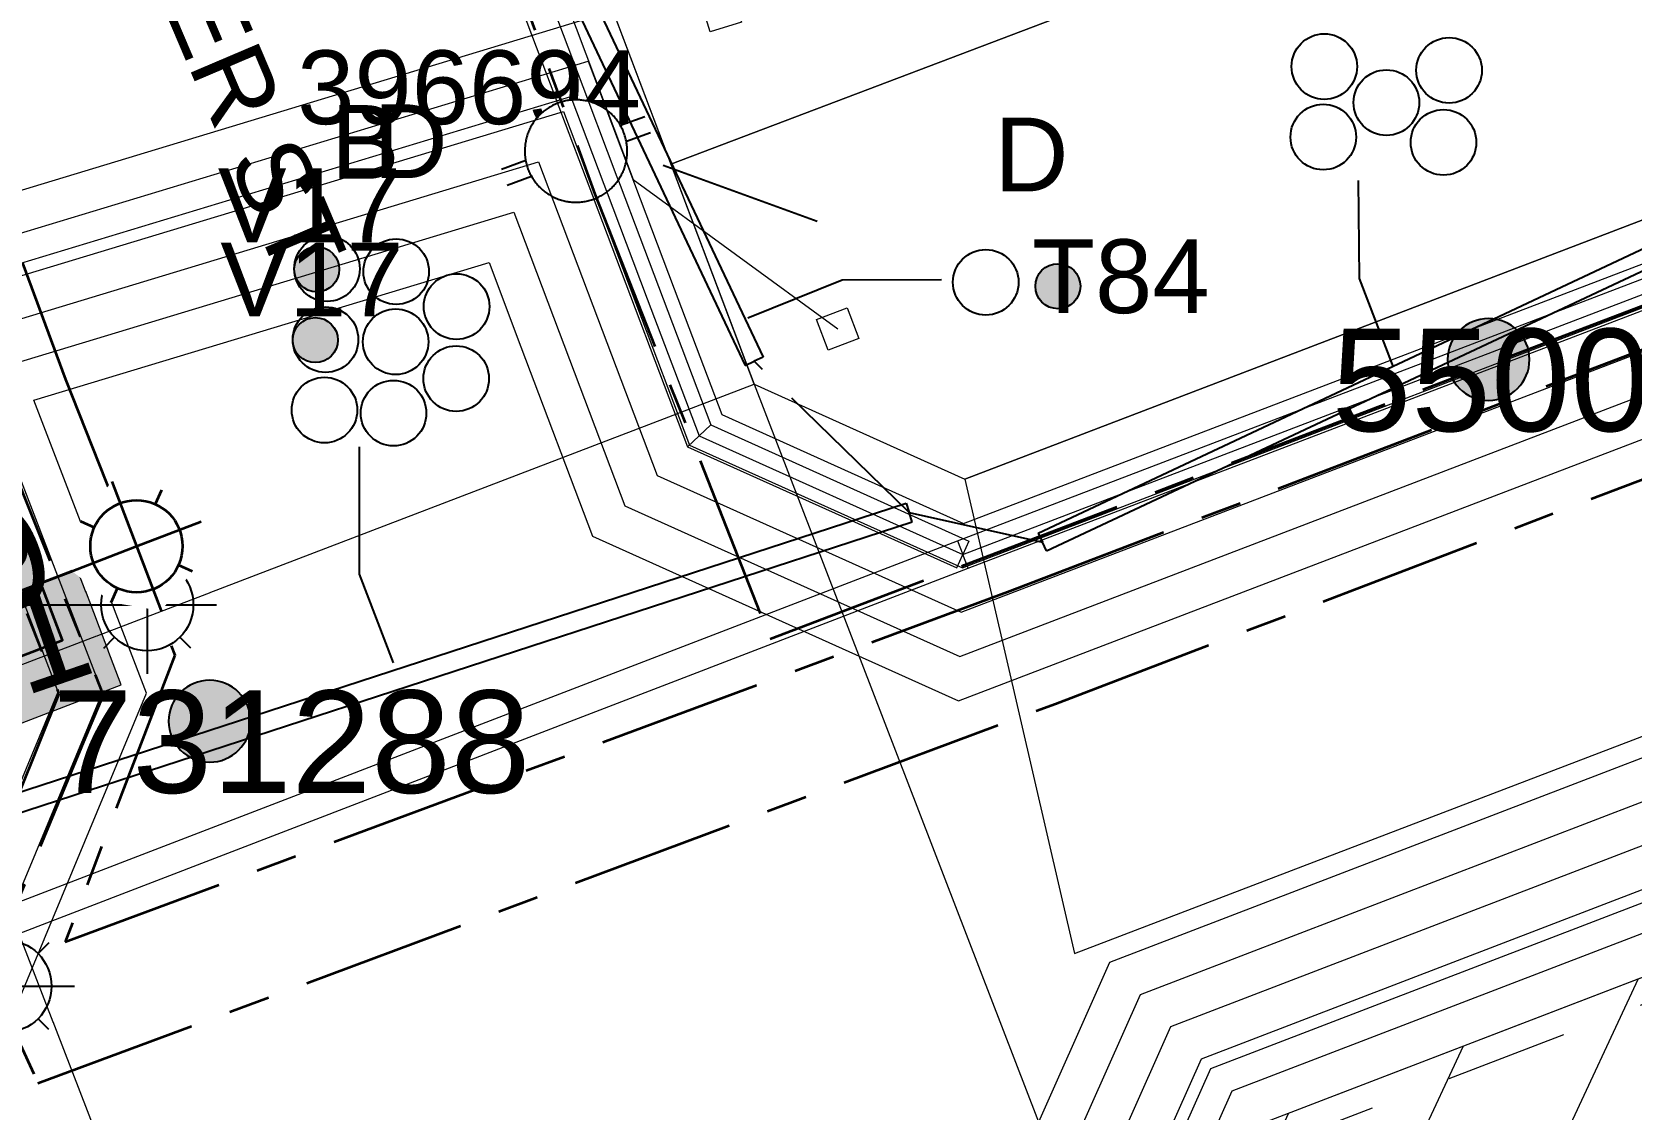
# Model space of a CAD drawing. Header units: metres. Extents: x 0 to 310918, y 0 to 6270107.
# Drawn here: x 310512.4 to 310551.44, y 6269805.04 to 6269831.33 of the extents above; entities that cross this region are included whole.
import ezdxf
from ezdxf.enums import TextEntityAlignment as Align

# ---------------------------------------------------------------- set-up
doc = ezdxf.new("R2010")
doc.units = ezdxf.units.M
for name, pattern in [('Cable Exist UG', [7, 4, -1, 1, -1]), ('Dash', [5, 3, -2]), ('DASHED', [19.05, 12.7, -6.35]), ('PHANTOMX2', [6.6, 3, -0.75, 0.2, -0.75, 0.2, -0.75, 0.2, -0.75])]:
    doc.linetypes.add(name, pattern=pattern)
doc.layers.get('0').update_dxf_attribs({"color": 6})
for name, color, linetype, lineweight in [('_User Miscellaneous1', 30, 'Continuous', 13), ('_User_HV_Exist', 1, 'Continuous', 35), ('_User_LV_Exist', 5, 'Continuous', 35), ('Cadastre Developer_SP_NEW', 92, 'Continuous', 15), ('Cadastre Easements_SP_EXT', 58, 'DASHED', 15), ('Cadastre Land Parcels_SP_EXT', 118, 'Continuous', 15), ('Cadastre Roads_SP_EXT', 218, 'Continuous', 15), ('Cadastre Roads_SP_NEW', 214, 'Continuous', 15), ('Mains_HV_EXT', 13, 'Continuous', 25), ('Mains_LV_EXT', 163, 'Continuous', 25), ('Services_SP_EXT', 42, 'PHANTOMX2', 20)]:
    doc.layers.add(name, color=color, linetype=linetype, lineweight=lineweight)
doc.layers.add('_User Miscellaneous10', color=252, linetype='Continuous', lineweight=13, plot=False, transparency=0.7)
doc.layers.add('_User Miscellaneous12', color=252, linetype='Continuous', lineweight=13, plot=False, transparency=0.75)
for name, color, linetype in [('Duct_SP_EXT', 30, 'Continuous'), ('Equip_LV_EXT', 7, 'Continuous'), ('SupportsOH_SP_TR_HV_LV_SL_EXT', 7, 'Continuous'), ('SupportsUG_SP_LV_SL_EXT', 7, 'Continuous'), ('Trench_SP_EXT', 7, 'Continuous')]:
    doc.layers.add(name, color=color, linetype=linetype)
doc.layers.add('Features_HIDE', color=1, linetype='Continuous', plot=False)
doc.styles.add('COLUMN_LABEL', font='arial.ttf', dxfattribs={"height": 2})
doc.styles.add('iecARIAL', font='arial.ttf', dxfattribs={"height": 2})
doc.styles.add('POLE_LABEL', font='arial.ttf', dxfattribs={"height": 2})
doc.styles.add('SL_LABEL', font='arial.ttf', dxfattribs={"height": 2})
doc.styles.get("Standard").update_dxf_attribs({"font": 'arial.ttf'})

# ---------------------------------------------------------------- blocks, each defined once
blk = doc.blocks.new('COLUMN_EXT')
blk.add_hatch(color=256).paths.add_polyline_path([(1.5, -1.5), (1.5, 1.5), (-1.5, 1.5), (-1.5, -1.5)])
blk.add_lwpolyline([(1.5, 1.5), (-1.5, 1.5), (-1.5, -1.5), (1.5, -1.5)], close=True)
at = {"flags": 1}
blk.add_attdef('Z', (-1.813, 2.351), '', height=0.2, rotation=180, dxfattribs=at)
at = {"flags": 9}
for tag, p in [('NOTES', (-1.813, 2)), ('STREETNAME', (-1.813, 1.6)), ('SUBURB', (-1.813, 1.8)), ('LOCATION', (-1.813, 1.4)), ('LEGEND', (-1.813, 1.2)), ('USAGE', (-1.813, 1)), ('STATE', (-1.813, 0.8)), ('COLUMN_TYPE', (-1.813, 0.4)), ('OWNED_BY', (-1.813, 0.6))]:
    blk.add_attdef(tag, text='', height=0.2, rotation=180, dxfattribs=at).set_placement(p, align=Align.MIDDLE_LEFT)
for tag, style, p in [('STRUCTURE_PLANT_NUMBER', 'POLE_LABEL', (-1.813, -0.031)), ('STREET_CODE', 'COLUMN_LABEL', (-1.813, 0.2))]:
    blk.add_attdef(tag, text='', height=0.2, rotation=180, dxfattribs=dict(at, style=style)).set_placement(p, align=Align.MIDDLE_LEFT)
at = {"style": 'COLUMN_LABEL', "width": 0.9, "flags": 8}
blk.add_attdef('ASSET_NUM', text='', height=2, rotation=270, dxfattribs=at).set_placement((2, -4), align=Align.MIDDLE_LEFT)
blk = doc.blocks.new('DUCT_EXT')
blk.add_circle((0, 0.8), 0.8)
at = {"flags": 1}
blk.add_attdef('Z', (0, 0), '', height=0.2, dxfattribs=at)
at = {"flags": 9}
for tag, p in [('DUCT_CODE', (0, 0)), ('XSECT_TYPE', (0, -0.2)), ('FB_REFERENCE', (0, -0.4)), ('STATE', (0, -0.6)), ('NOTES', (0, -0.8))]:
    blk.add_attdef(tag, text='', height=0.2, dxfattribs=at).set_placement(p, align=Align.MIDDLE_LEFT)
blk = doc.blocks.new('SL_LANTERN_EXT')
at = {"flags": 9}
for tag, p in [('LRATECODE', (-7.4, 0)), ('LOUTREACHVOCAB', (-7.2, 0)), ('LOUTREACH', (-7, 0)), ('LANTNUMBER', (-6.6, 0)), ('LNEW', (-6.4, 0)), ('LMASTVOCAB', (-6.2, 0)), ('LMAST', (-6, 0)), ('LLAMPVOCAB', (-5.8, 0)), ('LLAMP', (-5.6, 0)), ('LEXIST', (-5.4, 0)), ('LCHARGE3PERCENT', (-5.2, 0)), ('LCHARGE3', (-5, 0)), ('LCHARGE2PERCENT', (-4.8, 0)), ('LCHARGE2', (-4.6, 0)), ('LCHARGE1PERCENT', (-4.4, 0)), ('LCHARGE1', (-4.2, 0)), ('LCATEGORY', (-4, 0)), ('LBRACKETVOCAB', (-3.8, 0)), ('LBRACKET', (-3.6, 0)), ('LKINGHEIGHT', (-3.4, 0)), ('CREPLACE', (-3.2, 0)), ('CREMOVE', (-3, 0)), ('CNUMBER', (-2.8, 0)), ('CNEW', (-2.6, 0)), ('CEXIST', (-2.4, 0)), ('USAGE', (-2.2, 0)), ('STATE', (-2, 0)), ('OWNED_BY', (-1.8, 0)), ('ORIENTATION', (-1.6, 0)), ('OPERATING_VOLTAGE', (-1.4, 0)), ('NO_PHASES', (-1.2, 0)), ('LANTERN_TYPE', (-1, 0)), ('LANTERN_PURPOSE', (-0.8, 0)), ('CONTROL_TYPE', (-0.6, 0)), ('CONSTRUCTED_VOLTAGE', (-0.4, 0))]:
    blk.add_attdef(tag, text='', height=0.001, rotation=270, dxfattribs=at).set_placement(p, align=Align.MIDDLE_LEFT)
at = {"style": 'SL_LABEL', "flags": 9}
blk.add_attdef('STREET_CODE', text='', height=0.001, rotation=270, dxfattribs=at).set_placement((0.001, 0), align=Align.MIDDLE_LEFT)
at = {"flags": 1}
blk.add_attdef('Z', (0, 0), '', height=0.001, rotation=270, dxfattribs=at)
at = {"width": 0.9}
blk.add_attdef('LNUMBER', text='', height=1, dxfattribs=at).set_placement((7, -1), align=Align.MIDDLE_LEFT)
at = {"flags": 9}
for tag, p in [('LREMOVE', (0, -7.6)), ('LREPLACE', (0, -7.8)), ('LTYPE', (0, -8)), ('LTYPEVOCAB', (0, -8.2)), ('LEGEND', (0, -8.4)), ('SUBURB', (0, -8.6)), ('STREETNAME', (0, -8.8)), ('LOCATION', (0, -9)), ('NOTES', (0, -9.2)), ('MAINTAINED_BY', (0, -9.863))]:
    blk.add_attdef(tag, text='', height=0.001, dxfattribs=at).set_placement(p, align=Align.MIDDLE_LEFT)
blk.add_attdef('OPERATED_BY', (0, -9.607), '', height=0.001, dxfattribs=at)
at = {"layer": 'Features_HIDE', "width": 0.9}
blk.add_attdef('ASSET_NUM', text='', height=1, dxfattribs=at).set_placement((7, 1), align=Align.MIDDLE_LEFT)
at = {"transparency": 33554651}
blk.add_wipeout([(5.688, 0), (5.061, -1.061), (4, -1.688), (2.939, -1.061), (2.313, 0), (2.939, 1.061), (4, 1.687), (5.061, 1.061)], dxfattribs=at)
for p, q in [((4, 1.687), (4, 0)), ((2.939, 1.061), (3.205, 0.795)), ((5.061, 1.061), (4.795, 0.795)), ((0, 0), (4, 0)), ((4, 0), (5.688, 0)), ((4, 0), (4, -1.688)), ((2.939, -1.061), (3.205, -0.795)), ((5.061, -1.061), (4.795, -0.795))]:
    blk.add_line(p, q)
blk.add_circle((4, 0), 1.125)
blk = doc.blocks.new('CCP_EXT')
at = {"flags": 9}
for tag, p in [('OWNED_BY', (0, -1)), ('USAGE', (0, -1.2)), ('LEGEND', (0, -1.4)), ('LIFE_SUPPORT', (0, -1.6)), ('STATE', (0, -1.8)), ('NOTES', (0, -2))]:
    blk.add_attdef(tag, text='', height=0.2, dxfattribs=at).set_placement(p, align=Align.MIDDLE_LEFT)
at = {"transparency": 33554651}
blk.add_wipeout([(0, 0.566), (0.566, 0), (0, -0.566), (-0.566, 0)], dxfattribs=at)
blk.add_lwpolyline([(-0.566, 0), (0, 0.566), (0.566, 0), (0, -0.566), (-0.566, 0)])
at = {"flags": 1}
blk.add_attdef('Z', (0, 0), '', height=0.2, dxfattribs=at)
at = {"flags": 9}
for tag, p in [('CCP_TYPE', (0, 0)), ('CONSTRUCTED_VOLTAGE', (0, -0.2)), ('NO_PHASES', (0, -0.4)), ('OPERATING_VOLTAGE', (0, -0.6)), ('ORIENTATION', (0, -0.8))]:
    blk.add_attdef(tag, text='', height=0.2, dxfattribs=at).set_placement(p, align=Align.MIDDLE_LEFT)
blk = doc.blocks.new('POLE_EXT')
blk.add_hatch(color=256).paths.add_polyline_path([(-1, 0, 1), (1, 0, 1)])
blk.add_lwpolyline([(-1, 0, 1), (1, 0, 1)], format="xyb", close=True)
at = {"flags": 8}
blk.add_attdef('pNumber', text='', height=2, dxfattribs=at).set_placement((2.5, 2.5), align=Align.MIDDLE_CENTER)
at = {"style": 'POLE_LABEL', "flags": 9}
for tag, p in [('STRUCTURE_PLANT_NUMBER', (1.355, 0.028)), ('STREET_CODE', (1.355, -0.2))]:
    blk.add_attdef(tag, text='', height=0.2, dxfattribs=at).set_placement(p, align=Align.MIDDLE_LEFT)
at = {"flags": 9}
for tag, p in [('OWNED_BY', (1.355, -0.4)), ('SPECIAL_USE', (1.355, -0.8)), ('PARENT', (1.355, -0.6)), ('STATE', (1.355, -1)), ('USAGE', (1.355, -1.2)), ('cLV', (1.355, -1.4)), ('hDepth', (1.355, -1.6)), ('cHV', (1.355, -2)), ('hDia', (1.355, -1.8)), ('LBRACKET', (1.355, -2.2)), ('LExisting', (1.355, -2.4)), ('LANTNUMBER', (1.355, -2.6)), ('LOther', (1.355, -2.8)), ('LRemove', (1.355, -3)), ('LEGEND', (1.355, -3.2)), ('cLinedev', (1.355, -3.4)), ('LOCATION', (1.355, -3.6)), ('pExisting', (1.355, -3.8)), ('PFNUMBER', (1.355, -4)), ('pFooting', (1.355, -4.4)), ('NEWPFNUMBER', (1.355, -4.2)), ('pNew', (1.355, -4.6)), ('pRelocate', (1.355, -5)), ('pRemove', (1.355, -5.2)), ('pReplace', (1.355, -5.4)), ('pStay', (1.355, -5.6)), ('pType', (1.355, -5.8)), ('cspan', (1.355, -6)), ('STREETNAME', (1.355, -6.2)), ('SUBURB', (1.355, -6.4)), ('NOTES', (1.355, -6.6)), ('OPERATED_BY', (1.355, -7.014)), ('MAINTAINED_BY', (1.355, -6.814))]:
    blk.add_attdef(tag, text='', height=0.2, dxfattribs=at).set_placement(p, align=Align.MIDDLE_LEFT)
at = {"flags": 1}
blk.add_attdef('Z', (1.355, -7.328), '', height=0.2, dxfattribs=at)
at = {"layer": 'Features_HIDE', "style": 'POLE_LABEL', "flags": 8}
blk.add_attdef('ASSET_NUM', text='', height=2, dxfattribs=at).set_placement((5, 5), align=Align.MIDDLE_CENTER)
blk = doc.blocks.new('LV_UG_LINKS_OPEN_EXT')
at = {"layer": 'Equip_LV_EXT'}
for tag, height, flags, p in [('ACTUAL_STATUS', 0.167, 9, (3.167, -1.667)), ('CONSTRUCTED_VOLTAGE', 0.167, 9, (3.167, -1.833)), ('NO_PHASES', 0.167, 9, (3.167, -2)), ('OPERATING_VOLTAGE', 0.2, 9, (3, -2.6)), ('ORIENTATION', 0.2, 9, (3, -2.8)), ('STATE', 0.2, 9, (3, -3)), ('SWITCH_TYPE', 0.2, 9, (3, -3.2)), ('USAGE', 0.2, 9, (3, -3.4)), ('NOTES', 0.2, 9, (3, -3.6)), ('OWNED_BY', 0.2, 9, (3, -3.8)), ('OPERATED_BY', 0.2, 9, (3, -4)), ('MAINTAINED_BY', 0.2, 9, (3, -4.2)), ('TYPE', 0.2, 9, (3, -4.6)), ('NUMBER_OF_PHASES', 0.2, 9, (3, -4.4)), ('Z', 0.2, 1, (3, -4.8))]:
    blk.add_attdef(tag, text='', height=height, dxfattribs=dict(at, flags=flags)).set_placement(p, align=Align.MIDDLE_LEFT)
at = {"transparency": 33554651}
blk.add_wipeout([(4, 1.25), (3.969, 1.25), (3.939, 1.248), (3.908, 1.247), (3.877, 1.244), (3.847, 1.241), (3.817, 1.236), (3.786, 1.232), (3.756, 1.226), (3.726, 1.22), (3.696, 1.213), (3.667, 1.205), (3.637, 1.196), (3.608, 1.187), (3.579, 1.177), (3.55, 1.166), (3.522, 1.155), (3.493, 1.143), (3.466, 1.13), (3.438, 1.117), (3.411, 1.102), (3.384, 1.088), (3.357, 1.072), (3.331, 1.056), (3.306, 1.039), (3.28, 1.022), (3.255, 1.004), (3.231, 0.985), (3.207, 0.966), (3.184, 0.947), (3.161, 0.926), (3.138, 0.905), (3.116, 0.884), (3.095, 0.862), (3.074, 0.839), (3.053, 0.816), (3.034, 0.793), (3.015, 0.769), (2.996, 0.745), (2.978, 0.72), (2.961, 0.694), (2.944, 0.669), (2.928, 0.643), (2.912, 0.616), (2.898, 0.589), (2.883, 0.562), (2.87, 0.534), (2.857, 0.507), (2.845, 0.478), (2.834, 0.45), (2.823, 0.421), (2.813, 0.392), (2.804, 0.363), (2.795, 0.333), (2.787, 0.304), (2.78, 0.274), (2.774, 0.244), (2.768, 0.214), (2.764, 0.183), (2.759, 0.153), (2.756, 0.123), (2.753, 0.092), (2.752, 0.061), (2.75, 0.031), (2.75, 0), (2.75, -0.031), (2.752, -0.061), (2.753, -0.092), (2.756, -0.123), (2.759, -0.153), (2.764, -0.183), (2.768, -0.214), (2.774, -0.244), (2.78, -0.274), (2.787, -0.304), (2.795, -0.333), (2.804, -0.363), (2.813, -0.392), (2.823, -0.421), (2.834, -0.45), (2.845, -0.478), (2.857, -0.507), (2.87, -0.534), (2.883, -0.562), (2.898, -0.589), (2.912, -0.616), (2.928, -0.643), (2.944, -0.669), (2.961, -0.694), (2.978, -0.72), (2.996, -0.745), (3.015, -0.769), (3.034, -0.793), (3.053, -0.816), (3.074, -0.839), (3.095, -0.862), (3.116, -0.884), (3.138, -0.905), (3.161, -0.926), (3.184, -0.947), (3.207, -0.966), (3.231, -0.985), (3.255, -1.004), (3.28, -1.022), (3.306, -1.039), (3.331, -1.056), (3.357, -1.072), (3.384, -1.088), (3.411, -1.102), (3.438, -1.117), (3.466, -1.13), (3.493, -1.143), (3.522, -1.155), (3.55, -1.166), (3.579, -1.177), (3.608, -1.187), (3.637, -1.196), (3.667, -1.205), (3.696, -1.213), (3.726, -1.22), (3.756, -1.226), (3.786, -1.232), (3.817, -1.236), (3.847, -1.241), (3.877, -1.244), (3.908, -1.247), (3.939, -1.248), (3.969, -1.25), (4, -1.25), (4.031, -1.25), (4.061, -1.248), (4.092, -1.247), (4.123, -1.244), (4.153, -1.241), (4.183, -1.236), (4.214, -1.232), (4.244, -1.226), (4.274, -1.22), (4.304, -1.213), (4.333, -1.205), (4.363, -1.196), (4.392, -1.187), (4.421, -1.177), (4.45, -1.166), (4.478, -1.155), (4.507, -1.143), (4.534, -1.13), (4.562, -1.117), (4.589, -1.102), (4.616, -1.088), (4.643, -1.072), (4.669, -1.056), (4.694, -1.039), (4.72, -1.022), (4.745, -1.004), (4.769, -0.985), (4.793, -0.966), (4.816, -0.947), (4.839, -0.926), (4.862, -0.905), (4.884, -0.884), (4.905, -0.862), (4.926, -0.839), (4.947, -0.816), (4.966, -0.793), (4.985, -0.769), (5.004, -0.745), (5.022, -0.72), (5.039, -0.694), (5.056, -0.669), (5.072, -0.643), (5.088, -0.616), (5.102, -0.589), (5.117, -0.562), (5.13, -0.534), (5.143, -0.507), (5.155, -0.478), (5.166, -0.45), (5.177, -0.421), (5.187, -0.392), (5.196, -0.363), (5.205, -0.333), (5.213, -0.304), (5.22, -0.274), (5.226, -0.244), (5.232, -0.214), (5.236, -0.183), (5.241, -0.153), (5.244, -0.123), (5.247, -0.092), (5.248, -0.061), (5.25, -0.031), (5.25, 0), (5.25, 0.031), (5.248, 0.061), (5.247, 0.092), (5.244, 0.123), (5.241, 0.153), (5.236, 0.183), (5.232, 0.214), (5.226, 0.244), (5.22, 0.274), (5.213, 0.304), (5.205, 0.333), (5.196, 0.363), (5.187, 0.392), (5.177, 0.421), (5.166, 0.45), (5.155, 0.478), (5.143, 0.507), (5.13, 0.534), (5.117, 0.562), (5.102, 0.589), (5.088, 0.616), (5.072, 0.643), (5.056, 0.669), (5.039, 0.694), (5.022, 0.72), (5.004, 0.745), (4.985, 0.769), (4.966, 0.793), (4.947, 0.816), (4.926, 0.839), (4.905, 0.862), (4.884, 0.884), (4.862, 0.905), (4.839, 0.926), (4.816, 0.947), (4.793, 0.966), (4.769, 0.985), (4.745, 1.004), (4.72, 1.022), (4.694, 1.039), (4.669, 1.056), (4.643, 1.072), (4.616, 1.088), (4.589, 1.102), (4.562, 1.117), (4.534, 1.13), (4.507, 1.143), (4.478, 1.155), (4.45, 1.166), (4.421, 1.177), (4.392, 1.187), (4.363, 1.196), (4.333, 1.205), (4.304, 1.213), (4.274, 1.22), (4.244, 1.226), (4.214, 1.232), (4.183, 1.236), (4.153, 1.241), (4.123, 1.244), (4.092, 1.247), (4.061, 1.248), (4.031, 1.25)], dxfattribs=at).dxf.layer = 'Equip_LV_EXT'
at = {"layer": 'Equip_LV_EXT'}
for p, q in [((3.792, 1.863), (3.792, 1.232)), ((4.208, 1.863), (4.208, 1.232)), ((3.792, -1.232), (3.792, -1.863)), ((4.208, -1.232), (4.208, -1.863))]:
    blk.add_line(p, q, dxfattribs=at)
at = {"layer": 'Equip_LV_EXT', "flags": 128}
blk.add_lwpolyline([(4, 1.25), (3.969, 1.25), (3.939, 1.248), (3.908, 1.247), (3.877, 1.244), (3.847, 1.241), (3.817, 1.236), (3.786, 1.232), (3.756, 1.226), (3.726, 1.22), (3.696, 1.213), (3.667, 1.205), (3.637, 1.196), (3.608, 1.187), (3.579, 1.177), (3.55, 1.166), (3.522, 1.155), (3.493, 1.143), (3.466, 1.13), (3.438, 1.117), (3.411, 1.102), (3.384, 1.088), (3.357, 1.072), (3.331, 1.056), (3.306, 1.039), (3.28, 1.022), (3.255, 1.004), (3.231, 0.985), (3.207, 0.966), (3.184, 0.947), (3.161, 0.926), (3.138, 0.905), (3.116, 0.884), (3.095, 0.862), (3.074, 0.839), (3.053, 0.816), (3.034, 0.793), (3.015, 0.769), (2.996, 0.745), (2.978, 0.72), (2.961, 0.694), (2.944, 0.669), (2.928, 0.643), (2.912, 0.616), (2.898, 0.589), (2.883, 0.562), (2.87, 0.534), (2.857, 0.507), (2.845, 0.478), (2.834, 0.45), (2.823, 0.421), (2.813, 0.392), (2.804, 0.363), (2.795, 0.333), (2.787, 0.304), (2.78, 0.274), (2.774, 0.244), (2.768, 0.214), (2.764, 0.183), (2.759, 0.153), (2.756, 0.123), (2.753, 0.092), (2.752, 0.061), (2.75, 0.031), (2.75, 0), (2.75, -0.031), (2.752, -0.061), (2.753, -0.092), (2.756, -0.123), (2.759, -0.153), (2.764, -0.183), (2.768, -0.214), (2.774, -0.244), (2.78, -0.274), (2.787, -0.304), (2.795, -0.333), (2.804, -0.363), (2.813, -0.392), (2.823, -0.421), (2.834, -0.45), (2.845, -0.478), (2.857, -0.507), (2.87, -0.534), (2.883, -0.562), (2.898, -0.589), (2.912, -0.616), (2.928, -0.643), (2.944, -0.669), (2.961, -0.694), (2.978, -0.72), (2.996, -0.745), (3.015, -0.769), (3.034, -0.793), (3.053, -0.816), (3.074, -0.839), (3.095, -0.862), (3.116, -0.884), (3.138, -0.905), (3.161, -0.926), (3.184, -0.947), (3.207, -0.966), (3.231, -0.985), (3.255, -1.004), (3.28, -1.022), (3.306, -1.039), (3.331, -1.056), (3.357, -1.072), (3.384, -1.088), (3.411, -1.102), (3.438, -1.117), (3.466, -1.13), (3.493, -1.143), (3.522, -1.155), (3.55, -1.166), (3.579, -1.177), (3.608, -1.187), (3.637, -1.196), (3.667, -1.205), (3.696, -1.213), (3.726, -1.22), (3.756, -1.226), (3.786, -1.232), (3.817, -1.236), (3.847, -1.241), (3.877, -1.244), (3.908, -1.247), (3.939, -1.248), (3.969, -1.25), (4, -1.25), (4.031, -1.25), (4.061, -1.248), (4.092, -1.247), (4.123, -1.244), (4.153, -1.241), (4.183, -1.236), (4.214, -1.232), (4.244, -1.226), (4.274, -1.22), (4.304, -1.213), (4.333, -1.205), (4.363, -1.196), (4.392, -1.187), (4.421, -1.177), (4.45, -1.166), (4.478, -1.155), (4.507, -1.143), (4.534, -1.13), (4.562, -1.117), (4.589, -1.102), (4.616, -1.088), (4.643, -1.072), (4.669, -1.056), (4.694, -1.039), (4.72, -1.022), (4.745, -1.004), (4.769, -0.985), (4.793, -0.966), (4.816, -0.947), (4.839, -0.926), (4.862, -0.905), (4.884, -0.884), (4.905, -0.862), (4.926, -0.839), (4.947, -0.816), (4.966, -0.793), (4.985, -0.769), (5.004, -0.745), (5.022, -0.72), (5.039, -0.694), (5.056, -0.669), (5.072, -0.643), (5.088, -0.616), (5.102, -0.589), (5.117, -0.562), (5.13, -0.534), (5.143, -0.507), (5.155, -0.478), (5.166, -0.45), (5.177, -0.421), (5.187, -0.392), (5.196, -0.363), (5.205, -0.333), (5.213, -0.304), (5.22, -0.274), (5.226, -0.244), (5.232, -0.214), (5.236, -0.183), (5.241, -0.153), (5.244, -0.123), (5.247, -0.092), (5.248, -0.061), (5.25, -0.031), (5.25, 0), (5.25, 0.031), (5.248, 0.061), (5.247, 0.092), (5.244, 0.123), (5.241, 0.153), (5.236, 0.183), (5.232, 0.214), (5.226, 0.244), (5.22, 0.274), (5.213, 0.304), (5.205, 0.333), (5.196, 0.363), (5.187, 0.392), (5.177, 0.421), (5.166, 0.45), (5.155, 0.478), (5.143, 0.507), (5.13, 0.534), (5.117, 0.562), (5.102, 0.589), (5.088, 0.616), (5.072, 0.643), (5.056, 0.669), (5.039, 0.694), (5.022, 0.72), (5.004, 0.745), (4.985, 0.769), (4.966, 0.793), (4.947, 0.816), (4.926, 0.839), (4.905, 0.862), (4.884, 0.884), (4.862, 0.905), (4.839, 0.926), (4.816, 0.947), (4.793, 0.966), (4.769, 0.985), (4.745, 1.004), (4.72, 1.022), (4.694, 1.039), (4.669, 1.056), (4.643, 1.072), (4.616, 1.088), (4.589, 1.102), (4.562, 1.117), (4.534, 1.13), (4.507, 1.143), (4.478, 1.155), (4.45, 1.166), (4.421, 1.177), (4.392, 1.187), (4.363, 1.196), (4.333, 1.205), (4.304, 1.213), (4.274, 1.22), (4.244, 1.226), (4.214, 1.232), (4.183, 1.236), (4.153, 1.241), (4.123, 1.244), (4.092, 1.247), (4.061, 1.248), (4.031, 1.25)], close=True, dxfattribs=at)
blk = doc.blocks.new('CABLE_LARGE_EXT')
h = blk.add_hatch(color=256)
edge = h.paths.add_edge_path()
edge.add_arc((0, 0.55), 0.55, 0, 360)
blk.add_circle((0, 0.55), 0.55)
at = {"flags": 1}
blk.add_attdef('Z', (0, 0), '', height=0.2, dxfattribs=at)
at = {"flags": 9}
for tag, p in [('COND_CODE', (0, 0)), ('STATE', (0, -0.4)), ('FB_REFERENCE', (0, -0.2)), ('XSECT_SIZE', (0, -0.6)), ('NOTES', (0, -0.8))]:
    blk.add_attdef(tag, text='', height=0.2, dxfattribs=at).set_placement(p, align=Align.MIDDLE_LEFT)
blk = doc.blocks.new('*U398')
at = {"width": 0.9}
blk.add_attdef('LNUMBER', text='', height=1, rotation=20.8953, dxfattribs=at).set_placement((6.896, 1.562), align=Align.MIDDLE_LEFT)
at = {"flags": 9}
for tag, p in [('LRATECODE', (-7.4, 0)), ('LOUTREACHVOCAB', (-7.2, 0)), ('LOUTREACH', (-7, 0)), ('LANTNUMBER', (-6.6, 0)), ('LNEW', (-6.4, 0)), ('LMASTVOCAB', (-6.2, 0)), ('LMAST', (-6, 0)), ('LLAMPVOCAB', (-5.8, 0)), ('LLAMP', (-5.6, 0)), ('LEXIST', (-5.4, 0)), ('LCHARGE3PERCENT', (-5.2, 0)), ('LCHARGE3', (-5, 0)), ('LCHARGE2PERCENT', (-4.8, 0)), ('LCHARGE2', (-4.6, 0)), ('LCHARGE1PERCENT', (-4.4, 0)), ('LCHARGE1', (-4.2, 0)), ('LCATEGORY', (-4, 0)), ('LBRACKETVOCAB', (-3.8, 0)), ('LBRACKET', (-3.6, 0)), ('LKINGHEIGHT', (-3.4, 0)), ('CREPLACE', (-3.2, 0)), ('CREMOVE', (-3, 0)), ('CNUMBER', (-2.8, 0)), ('CNEW', (-2.6, 0)), ('CEXIST', (-2.4, 0)), ('USAGE', (-2.2, 0)), ('STATE', (-2, 0)), ('OWNED_BY', (-1.8, 0)), ('ORIENTATION', (-1.6, 0)), ('OPERATING_VOLTAGE', (-1.4, 0)), ('NO_PHASES', (-1.2, 0)), ('LANTERN_TYPE', (-1, 0)), ('LANTERN_PURPOSE', (-0.8, 0)), ('CONTROL_TYPE', (-0.6, 0)), ('CONSTRUCTED_VOLTAGE', (-0.4, 0))]:
    blk.add_attdef(tag, text='', height=0.001, rotation=270, dxfattribs=at).set_placement(p, align=Align.MIDDLE_LEFT)
at = {"style": 'SL_LABEL', "flags": 9}
blk.add_attdef('STREET_CODE', text='', height=0.001, rotation=270, dxfattribs=at).set_placement((0.001, 0), align=Align.MIDDLE_LEFT)
at = {"flags": 1}
blk.add_attdef('Z', (0, 0), '', height=0.001, rotation=270, dxfattribs=at)
at = {"flags": 9}
for tag, p in [('LREMOVE', (0, -7.6)), ('LREPLACE', (0, -7.8)), ('LTYPE', (0, -8)), ('LTYPEVOCAB', (0, -8.2)), ('LEGEND', (0, -8.4)), ('SUBURB', (0, -8.6)), ('STREETNAME', (0, -8.8)), ('LOCATION', (0, -9)), ('NOTES', (0, -9.2)), ('MAINTAINED_BY', (0, -9.863))]:
    blk.add_attdef(tag, text='', height=0.001, dxfattribs=at).set_placement(p, align=Align.MIDDLE_LEFT)
blk.add_attdef('OPERATED_BY', (0, -9.607), '', height=0.001, dxfattribs=at)
at = {"layer": 'Features_HIDE', "width": 0.9}
blk.add_attdef('ASSET_NUM', text='', height=1, rotation=20.8953, dxfattribs=at).set_placement((6.183, 3.431), align=Align.MIDDLE_LEFT)
at = {"transparency": 33554651}
blk.add_wipeout([(5.313, 2.029), (5.106, 0.814), (4.339, -0.15), (3.124, 0.057), (2.16, 0.825), (2.368, 2.039), (3.135, 3.003), (4.35, 2.796)], dxfattribs=at)
for p, q in [((3.135, 3.003), (3.737, 1.427)), ((4.35, 2.796), (4.196, 2.454)), ((2.368, 2.039), (2.71, 1.886)), ((3.737, 1.427), (5.313, 2.029)), ((0, 0), (3.737, 1.427)), ((3.737, 1.427), (4.339, -0.15)), ((5.106, 0.814), (4.764, 0.967)), ((3.124, 0.057), (3.277, 0.4))]:
    blk.add_line(p, q)
blk.add_circle((3.737, 1.427), 1.125)

msp = doc.modelspace()

# ---------------------------------------------------------------- hatches: boundary and pattern name
at = {"layer": 'Cadastre Developer_SP_NEW', "transparency": 33554534}
h = msp.add_hatch(dxfattribs=at)
h.set_pattern_fill('ANSI31', color=256, angle=200)
h.paths.add_polyline_path([(310542.961, 6269792.124), (310540.121, 6269799.533), (310542.423, 6269804.703), (310563.894, 6269812.95), (310567.768, 6269811.225), (310570.972, 6269802.884)])

# ---------------------------------------------------------------- linework, layer by layer
at = {"layer": '_User Miscellaneous1'}
for p, q in [((310534.979, 6269818.913), (310556.812, 6269827.267)), ((310535.237, 6269818.24), (310557.069, 6269826.594)), ((310528.96, 6269821.738), (310528.676, 6269821.471)), ((310528.96, 6269821.738), (310535.255, 6269818.905)), ((310528.392, 6269821.204), (310528.676, 6269821.471)), ((310528.392, 6269821.204), (310534.96, 6269818.248)), ((310534.979, 6269818.913), (310535.108, 6269818.576)), ((310535.255, 6269818.905), (310535.108, 6269818.576)), ((310534.96, 6269818.248), (310535.108, 6269818.576)), ((310535.237, 6269818.24), (310535.108, 6269818.576))]:
    msp.add_line(p, q, dxfattribs=at)
at = {"layer": '_User Miscellaneous10', "lineweight": 15, "flags": 128}
for points in [[(310552.773, 6269753.028), (310534.707, 6269799.667), (310538.698, 6269808.628), (310564.035, 6269818.361), (310571.693, 6269814.95), (310589.983, 6269767.337)], [(310553.705, 6269753.389), (310535.79, 6269799.64), (310539.443, 6269807.843), (310564.007, 6269817.279), (310570.908, 6269814.205), (310589.05, 6269766.979)], [(310554.638, 6269753.751), (310536.873, 6269799.613), (310540.188, 6269807.058), (310563.979, 6269816.197), (310570.123, 6269813.46), (310588.116, 6269766.62)], [(310555.57, 6269754.112), (310537.955, 6269799.587), (310540.933, 6269806.273), (310563.95, 6269815.114), (310569.338, 6269812.715), (310587.183, 6269766.261)], [(310556.503, 6269754.473), (310539.038, 6269799.56), (310541.678, 6269805.488), (310563.922, 6269814.032), (310568.553, 6269811.97), (310586.249, 6269765.903)], [(310576.092, 6269705.75), (310540.121, 6269799.533), (310542.423, 6269804.703), (310563.894, 6269812.95), (310567.768, 6269811.225), (310598.589, 6269730.827)]]:
    msp.add_lwpolyline(points, dxfattribs=at)
at = {"layer": '_User Miscellaneous10', "color": 4, "lineweight": 15, "flags": 128}
msp.add_lwpolyline([(310574.505, 6269705.141), (310538.282, 6269799.582), (310541.157, 6269806.037), (310563.942, 6269814.79), (310569.103, 6269812.491), (310600.176, 6269731.436)], dxfattribs=at)
at = {"layer": '_User Miscellaneous10', "flags": 128}
msp.add_lwpolyline([(310542.961, 6269792.124), (310540.121, 6269799.533), (310542.423, 6269804.703), (310563.894, 6269812.95), (310567.768, 6269811.225), (310570.972, 6269802.884), (310542.961, 6269792.124)], dxfattribs=at)
at = {"layer": 'Cadastre Developer_SP_NEW'}
msp.add_line((310542.423, 6269804.703), (310563.894, 6269812.95), dxfattribs=at)
msp.add_line((310542.423, 6269804.703), (310563.894, 6269812.95), dxfattribs=at)
at = {"layer": 'Cadastre Land Parcels_SP_EXT', "linetype": 'Continuous'}
for points in [[(310555.991, 6269838.728), (310553.161, 6269846.214), (310525.157, 6269835.586), (310527.987, 6269828.101), (310555.991, 6269838.728)], [(310555.677, 6269828.267), (310557.992, 6269833.436), (310555.991, 6269838.728), (310527.987, 6269828.101), (310530.017, 6269822.732), (310535.161, 6269820.417), (310555.677, 6269828.267)]]:
    msp.add_lwpolyline(points, close=True, dxfattribs=at)
at = {"layer": 'Cadastre Roads_SP_EXT', "linetype": 'Continuous'}
msp.add_lwpolyline([(310558.804, 6269816.859), (310555.677, 6269828.267), (310535.161, 6269820.417), (310537.833, 6269808.843), (310558.804, 6269816.859)], close=True, dxfattribs=at)
at = {"layer": 'Cadastre Roads_SP_NEW', "color": 218, "lineweight": 15, "flags": 128}
msp.add_lwpolyline([(310530.016, 6269822.732), (310572.169, 6269713.369)], dxfattribs=at)
at = {"layer": 'Duct_SP_EXT'}
for p, q in [((310536.949, 6269819.099), (310555.922, 6269828.023)), ((310537.153, 6269818.665), (310556.126, 6269827.589)), ((310529.802, 6269823.19), (310530.019, 6269823.292)), ((310530.235, 6269823.395), (310530.019, 6269823.292)), ((310533.726, 6269819.828), (310533.8, 6269819.6)), ((310533.874, 6269819.372), (310533.8, 6269819.6)), ((310536.949, 6269819.099), (310537.051, 6269818.882)), ((310537.153, 6269818.665), (310537.051, 6269818.882))]:
    msp.add_line(p, q, dxfattribs=at)
for points in [[(310544.756, 6269827.706), (310544.781, 6269825.314), (310545.61, 6269823.153)], [(310534.59, 6269825.279), (310532.163, 6269825.276), (310529.864, 6269824.347)], [(310520.383, 6269821.203), (310520.383, 6269818.094), (310521.209, 6269815.934)]]:
    msp.add_lwpolyline(points, dxfattribs=at)
at = {"layer": 'Trench_SP_EXT', "linetype": 'Cable Exist UG'}
for points in [[(310527.798, 6269828.077), (310532.069, 6269826.524)], [(310533.8, 6269819.6), (310537.051, 6269818.882)]]:
    msp.add_lwpolyline(points, dxfattribs=at)

# ---------------------------------------------------------------- block references
at = {"layer": 'Duct_SP_EXT'}
for name, p, rotation in [('DUCT_EXT', (310543.13, 6269830.482), 270.2407190855803), ('DUCT_EXT', (310546.175, 6269830.39), 270.2407190855803), ('DUCT_EXT', (310544.645, 6269829.602), 270.2407190855803), ('DUCT_EXT', (310543.105, 6269828.762), 270.2407190855803), ('DUCT_EXT', (310546.038, 6269828.632), 270.2407190855803), ('CABLE_LARGE_EXT', (310518.795, 6269825.549), 268.8073535723911), ('DUCT_EXT', (310518.795, 6269825.549), 270.2407190855803), ('DUCT_EXT', (310520.483, 6269825.476), 270.2407190855803), ('DUCT_EXT', (310535.671, 6269824.42), 0.199636161198953), ('CABLE_LARGE_EXT', (310537.431, 6269824.574), 0.199636161198953), ('DUCT_EXT', (310521.956, 6269824.625), 270.2407190855803), ('DUCT_EXT', (310518.759, 6269823.818), 270.2407190855803), ('DUCT_EXT', (310520.47, 6269823.766), 270.2407190855803), ('CABLE_LARGE_EXT', (310518.759, 6269823.818), 269.140926747603), ('DUCT_EXT', (310521.947, 6269822.866), 270.2407190855803), ('DUCT_EXT', (310518.733, 6269822.099), 270.2407190855803), ('DUCT_EXT', (310520.418, 6269822.024), 270.2407190855803)]:
    msp.add_blockref(name, p, dxfattribs=dict(at, rotation=rotation))
at = {"layer": 'Features_HIDE'}
ref = msp.add_blockref('SL_LANTERN_EXT', (310507.748, 6269808.043), dxfattribs=at)
ref.add_attrib('ASSET_NUM', '252510', dxfattribs={"layer": '0', "height": 2.5, "rotation": 22.1908, "style": 'iecARIAL'}).set_placement((310509.248, 6269809.543), align=Align.MIDDLE_RIGHT)
at = {"layer": 'SupportsOH_SP_TR_HV_LV_SL_EXT'}
ref = msp.add_blockref('POLE_EXT', (310547.937, 6269823.336), dxfattribs=at)
ref.add_attrib('ASSET_NUM', '550017', dxfattribs={"layer": '0', "height": 2.5, "style": 'POLE_LABEL'}).set_placement((310549.937, 6269824.086), align=Align.TOP_CENTER)
at = {"layer": 'SupportsUG_SP_LV_SL_EXT'}
ref = msp.add_blockref('COLUMN_EXT', (310511.208, 6269817.352), dxfattribs=dict(at, rotation=110.8962567937694))
ref.add_attrib('ASSET_NUM', '900031', dxfattribs={"layer": '0', "height": 2.5, "rotation": 19.0367, "style": 'COLUMN_LABEL'}).set_placement((310513.208, 6269818.102), align=Align.TOP_RIGHT)

# ---------------------------------------------------------------- texts
at = {"layer": 'Cadastre Roads_SP_EXT'}
msp.add_text('MESSENGER ST', height=1.8, rotation=293.0467, dxfattribs=at).set_placement((310510.613, 6269843.644))
at = {"layer": 'Duct_SP_EXT'}
for s, p in [('396694', (310518.865, 6269829.08)), ('B', (310519.691, 6269827.746)), ('D', (310520.725, 6269827.764)), ('D', (310535.873, 6269827.44)), ('V17', (310516.93, 6269826.199)), ('V17', (310516.991, 6269824.386)), ('T84', (310536.799, 6269824.468))]:
    msp.add_text(s, height=1.8, dxfattribs=at).set_placement(p)

# ---------------------------------------------------------------- next in the draw order: block references
at = {"layer": 'Features_HIDE'}
ref = msp.add_blockref('SL_LANTERN_EXT', (310511.208, 6269817.352), dxfattribs=at)
ref.add_attrib('ASSET_NUM', '252509', dxfattribs={"layer": '0', "height": 2.5, "rotation": 21.273, "style": 'iecARIAL'}).set_placement((310512.708, 6269818.852), align=Align.MIDDLE_RIGHT)
at = {"layer": 'Services_SP_EXT'}
for p, rotation in [((310529.211, 6269831.834), 152.2151589005727), ((310532.056, 6269824.083), 155.8626757080196)]:
    msp.add_blockref('CCP_EXT', p, dxfattribs=dict(at, rotation=rotation))

# ---------------------------------------------------------------- next in the draw order: linework, layer by layer
at = {"layer": '_User Miscellaneous1'}
for p, q in [((310508.681, 6269808.795), (310534.979, 6269818.913)), ((310508.938, 6269808.122), (310535.237, 6269818.24))]:
    msp.add_line(p, q, dxfattribs=at)
at = {"layer": '_User Miscellaneous10', "linetype": 'Continuous', "flags": 128}
msp.add_lwpolyline([(310348.001, 6269741.316), (310353.004, 6269743.349), (310359.102, 6269746.054), (310368.274, 6269750.517), (310374.759, 6269753.474), (310386.219, 6269758.075), (310436.457, 6269777.297), (310462.002, 6269787.059), (310480.837, 6269794.278), (310511.31, 6269805.879), (310515.193, 6269815.194), (310512.444, 6269822.34), (310523.548, 6269825.703), (310524.325, 6269823.648), (310526.073, 6269819.023), (310535.005, 6269815.004), (310559.395, 6269824.336)], dxfattribs=at)
at = {"layer": 'Cadastre Roads_SP_EXT', "linetype": 'Continuous'}
msp.add_lwpolyline([(310530.016, 6269822.732), (310511.146, 6269872.642), (310491.307, 6269864.133), (310509.874, 6269815.025), (310530.016, 6269822.732)], close=True, dxfattribs=at)
at = {"layer": 'Cadastre Roads_SP_NEW', "color": 218, "lineweight": 15, "flags": 128}
msp.add_lwpolyline([(310509.874, 6269815.025), (310542.861, 6269729.535), (310540.557, 6269724.36)], dxfattribs=at)
at = {"layer": 'Duct_SP_EXT'}
for p, q in [((310511.326, 6269812.528), (310533.726, 6269819.828)), ((310511.474, 6269812.072), (310533.874, 6269819.372))]:
    msp.add_line(p, q, dxfattribs=at)
at = {"layer": 'Mains_LV_EXT', "linetype": 'Cable Exist UG'}
msp.add_lwpolyline([(310505.991, 6269830.804), (310508.842, 6269828.956), (310508.842, 6269828.956), (310511.345, 6269822.138), (310514.135, 6269815.148), (310514.135, 6269815.148), (310510.854, 6269807.212), (310510.854, 6269807.212), (310507.385, 6269805.804), (310505.271, 6269807.141), (310505.271, 6269807.141), (310487.533, 6269800.061), (310460.932, 6269789.963)], dxfattribs=at)
at = {"layer": 'Trench_SP_EXT', "linetype": 'Cable Exist UG'}
msp.add_lwpolyline([(310533.8, 6269819.6), (310530.019, 6269823.292)], dxfattribs=at)

# ---------------------------------------------------------------- next in the draw order: block references
at = {"layer": '_User Miscellaneous1'}
ref = msp.add_blockref('COLUMN_EXT', (310512.639, 6269816.261), dxfattribs=dict(at, rotation=110.8962567937694))
ref.add_attrib('ASSET_NUM', '900031', dxfattribs={"layer": '0', "height": 2.5, "rotation": 19.0367, "style": 'COLUMN_LABEL'}).set_placement((310509.659, 6269816.582), align=Align.TOP_RIGHT)
at = {"layer": '_User_LV_Exist'}
ref = msp.add_blockref('COLUMN_EXT', (310511.208, 6269817.352), dxfattribs=dict(at, rotation=110.8962567937694))
ref.add_attrib('ASSET_NUM', '900031', dxfattribs={"layer": '0', "height": 2.5, "rotation": 19.0367, "style": 'COLUMN_LABEL'}).set_placement((310508.675, 6269817.553), align=Align.TOP_RIGHT)
at = {"layer": 'SupportsOH_SP_TR_HV_LV_SL_EXT'}
ref = msp.add_blockref('POLE_EXT', (310516.731, 6269814.509), dxfattribs=at)
ref.add_attrib('ASSET_NUM', '731288', dxfattribs={"layer": '0', "height": 2.5, "style": 'POLE_LABEL'}).set_placement((310518.731, 6269815.259), align=Align.TOP_CENTER)

# ---------------------------------------------------------------- next in the draw order: block references
at = {"layer": 'Equip_LV_EXT', "rotation": 290.2151587839653}
msp.add_blockref('LV_UG_LINKS_OPEN_EXT', (310524.289, 6269832.177), dxfattribs=at)

# ---------------------------------------------------------------- next in the draw order: linework, layer by layer
at = {"layer": '_User Miscellaneous1'}
for p, q in [((310524.763, 6269832.838), (310528.96, 6269821.738)), ((310524.09, 6269832.583), (310528.392, 6269821.204))]:
    msp.add_line(p, q, dxfattribs=at)
at = {"layer": '_User Miscellaneous10', "linetype": 'Continuous', "flags": 128}
for points in [[(310346.119, 6269745.948), (310351.049, 6269747.952), (310356.994, 6269750.588), (310366.143, 6269755.04), (310372.789, 6269758.071), (310384.394, 6269762.73), (310434.67, 6269781.967), (310460.217, 6269791.73), (310479.053, 6269798.949), (310507.522, 6269809.787), (310509.807, 6269815.269), (310507.038, 6269822.468), (310505.854, 6269825.568), (310526.572, 6269831.844), (310529.002, 6269825.417), (310530.017, 6269822.732), (310535.161, 6269820.417), (310555.677, 6269828.267)], [(310346.495, 6269745.022), (310351.44, 6269747.031), (310357.415, 6269749.681), (310366.569, 6269754.135), (310373.183, 6269757.152), (310384.759, 6269761.799), (310435.028, 6269781.033), (310460.574, 6269790.796), (310479.41, 6269798.015), (310508.279, 6269809.006), (310510.884, 6269815.254), (310507.972, 6269822.826), (310507.171, 6269824.922), (310525.967, 6269830.616), (310528.066, 6269825.063), (310529.228, 6269821.99), (310535.129, 6269819.334), (310556.42, 6269827.481)], [(310346.872, 6269744.095), (310351.831, 6269746.111), (310357.837, 6269748.774), (310366.995, 6269753.231), (310373.577, 6269756.232), (310385.124, 6269760.868), (310435.385, 6269780.099), (310460.931, 6269789.862), (310479.767, 6269797.081), (310509.037, 6269808.224), (310511.961, 6269815.239), (310508.905, 6269823.184), (310508.488, 6269824.276), (310525.362, 6269829.388), (310527.131, 6269824.709), (310528.439, 6269821.248), (310535.098, 6269818.252), (310557.164, 6269826.695)], [(310347.248, 6269743.169), (310352.222, 6269745.19), (310358.258, 6269747.867), (310367.421, 6269752.326), (310373.971, 6269755.313), (310385.489, 6269759.937), (310435.742, 6269779.165), (310461.288, 6269788.928), (310480.124, 6269796.147), (310509.795, 6269807.443), (310513.038, 6269815.224), (310509.839, 6269823.541), (310509.805, 6269823.631), (310524.757, 6269828.159), (310526.195, 6269824.356), (310527.65, 6269820.507), (310535.067, 6269817.169), (310557.908, 6269825.908)], [(310347.625, 6269742.243), (310352.613, 6269744.27), (310358.68, 6269746.96), (310367.848, 6269751.421), (310374.365, 6269754.393), (310385.854, 6269759.006), (310436.1, 6269778.231), (310461.645, 6269787.993), (310480.481, 6269795.212), (310510.552, 6269806.661), (310514.116, 6269815.209), (310511.124, 6269822.985), (310524.152, 6269826.931), (310525.26, 6269824.002), (310526.862, 6269819.765), (310535.036, 6269816.087), (310558.651, 6269825.122)]]:
    msp.add_lwpolyline(points, dxfattribs=at)
at = {"layer": '_User Miscellaneous10', "color": 4, "linetype": 'Continuous', "flags": 128}
msp.add_lwpolyline([(310346.759, 6269744.373), (310351.713, 6269746.387), (310357.71, 6269749.046), (310366.867, 6269753.502), (310373.459, 6269756.508), (310385.014, 6269761.147), (310435.278, 6269780.379), (310460.824, 6269790.142), (310479.66, 6269797.361), (310508.81, 6269808.459), (310511.638, 6269815.244), (310508.625, 6269823.076), (310508.093, 6269824.47), (310525.543, 6269829.756), (310527.411, 6269824.815), (310528.676, 6269821.471), (310535.108, 6269818.576), (310556.941, 6269826.93)], dxfattribs=at)
at = {"layer": '_User Miscellaneous12'}
msp.add_lwpolyline([(310523.291, 6269835.131), (310524.967, 6269833.307), (310524.967, 6269833.307), (310527.066, 6269827.732), (310532.056, 6269824.083)], dxfattribs=at)
at = {"layer": '_User_HV_Exist', "color": 1, "linetype": 'Cable Exist UG'}
for points in [[(310458.325, 6269872.844), (310461.811, 6269863.6), (310461.811, 6269863.6), (310486.349, 6269872.947), (310496.009, 6269868.62), (310498.965, 6269860.399), (310509.726, 6269832.247), (310509.726, 6269832.247), (310513.213, 6269822.852), (310515.882, 6269816.123), (310513.205, 6269809.123), (310513.205, 6269809.123), (310536.268, 6269817.692), (310571.866, 6269831.294), (310571.866, 6269831.294), (310593.018, 6269839.393), (310594.995, 6269843.677), (310612.735, 6269850.256), (310612.735, 6269850.256), (310609.935, 6269857.559), (310605.999, 6269867.824), (310602.42, 6269877.156), (310598.838, 6269886.498), (310593.95, 6269899.038)], [(310249.431, 6269779.226), (310460.892, 6269860.032), (310486.26, 6269869.7), (310493.642, 6269866.345), (310493.642, 6269866.345), (310510.41, 6269821.782), (310513.053, 6269815.178), (310510.767, 6269809.534), (310512.542, 6269805.672), (310512.542, 6269805.672), (310537.367, 6269814.933), (310573.262, 6269828.66)]]:
    msp.add_lwpolyline(points, dxfattribs=at)
at = {"layer": '_User_LV_Exist', "linetype": 'Cable Exist UG'}
msp.add_lwpolyline([(310523.291, 6269835.131), (310526.131, 6269827.374), (310526.131, 6269827.374), (310530.407, 6269816.521), (310535.13, 6269818.315), (310559.86, 6269827.776), (310561.732, 6269826.454), (310561.732, 6269826.454), (310593.785, 6269838.625), (310597.545, 6269846.859), (310592.953, 6269859.032), (310590.391, 6269860.292)], dxfattribs=at)
at = {"layer": 'Cadastre Developer_SP_NEW', "linetype": 'Continuous'}
for points in [[(310555.991, 6269838.728), (310553.161, 6269846.214), (310525.157, 6269835.586), (310527.987, 6269828.101), (310555.991, 6269838.728)], [(310555.677, 6269828.267), (310557.992, 6269833.436), (310555.991, 6269838.728), (310527.987, 6269828.101), (310530.017, 6269822.732), (310535.161, 6269820.417), (310555.677, 6269828.267)]]:
    msp.add_lwpolyline(points, close=True, dxfattribs=at)
at = {"layer": 'Cadastre Easements_SP_EXT', "linetype": 'Dash'}
msp.add_lwpolyline([(310364.385, 6269731.653), (310602.563, 6269822.778), (310601.134, 6269826.514), (310362.713, 6269735.254), (310241.668, 6269688.923), (309988.463, 6269592.006), (309991.935, 6269589.144), (310364.385, 6269731.653)], close=True, dxfattribs=at)
at = {"layer": 'Duct_SP_EXT'}
for p, q in [((310525.662, 6269833.064), (310530.235, 6269823.395)), ((310525.217, 6269832.881), (310529.802, 6269823.19))]:
    msp.add_line(p, q, dxfattribs=at)
at = {"layer": 'Mains_HV_EXT', "color": 1, "linetype": 'Cable Exist UG'}
for points in [[(310458.325, 6269872.844), (310461.811, 6269863.6), (310461.811, 6269863.6), (310486.349, 6269872.947), (310496.009, 6269868.62), (310498.965, 6269860.399), (310509.726, 6269832.247), (310509.726, 6269832.247), (310513.213, 6269822.852), (310515.882, 6269816.123), (310513.205, 6269809.123), (310513.205, 6269809.123), (310536.268, 6269817.692), (310571.866, 6269831.294), (310571.866, 6269831.294), (310593.018, 6269839.393), (310594.995, 6269843.677), (310612.735, 6269850.256), (310612.735, 6269850.256), (310609.935, 6269857.559), (310605.999, 6269867.824), (310602.42, 6269877.156), (310598.838, 6269886.498), (310593.95, 6269899.038)], [(310249.431, 6269779.226), (310460.892, 6269860.032), (310486.26, 6269869.7), (310493.642, 6269866.345), (310493.642, 6269866.345), (310510.41, 6269821.782), (310513.053, 6269815.178), (310510.767, 6269809.534), (310512.542, 6269805.672), (310512.542, 6269805.672), (310537.367, 6269814.933), (310573.262, 6269828.66)]]:
    msp.add_lwpolyline(points, dxfattribs=at)
at = {"layer": 'Mains_LV_EXT', "linetype": 'Cable Exist UG'}
msp.add_lwpolyline([(310523.291, 6269835.131), (310526.131, 6269827.374), (310526.131, 6269827.374), (310530.407, 6269816.521), (310535.13, 6269818.315), (310559.86, 6269827.776), (310561.732, 6269826.454), (310561.732, 6269826.454), (310593.785, 6269838.625), (310597.545, 6269846.859), (310592.953, 6269859.032), (310590.391, 6269860.292)], dxfattribs=at)

# ---------------------------------------------------------------- next in the draw order: block references
at = {"layer": '_User_LV_Exist'}
ref = msp.add_blockref('*U398', (310511.208, 6269817.352), dxfattribs=at)
ref.add_attrib('ASSET_NUM', '252509', dxfattribs={"layer": 'Features_HIDE', "height": 2.5, "rotation": 21.273, "style": 'iecARIAL'}).set_placement((310512.708, 6269818.852), align=Align.MIDDLE_RIGHT)

# ---------------------------------------------------------------- next in the draw order: linework, layer by layer
at = {"layer": '_User_LV_Exist', "linetype": 'Cable Exist UG'}
msp.add_lwpolyline([(310505.991, 6269830.804), (310508.842, 6269828.956), (310508.842, 6269828.956), (310511.345, 6269822.138), (310514.135, 6269815.148), (310514.135, 6269815.148), (310510.552, 6269806.661), (310510.552, 6269806.661), (310506.281, 6269805.035), (310503.682, 6269806.506), (310503.682, 6269806.506), (310487.533, 6269800.061), (310460.932, 6269789.963)], dxfattribs=at)

doc.saveas('drawing.dxf')
